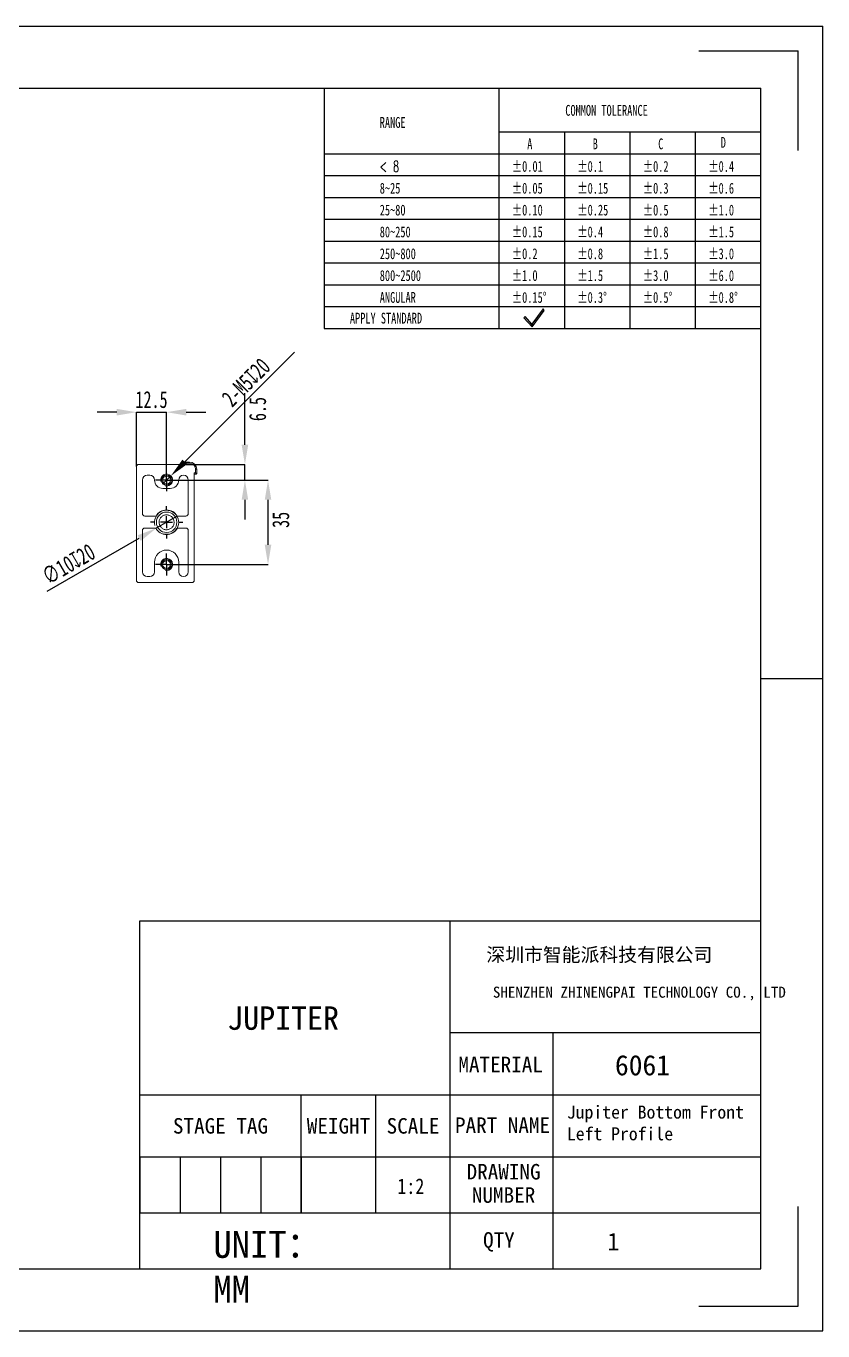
# Model space of a CAD drawing. Header units: millimetres. Extents: x 406 to 788, y 4 to 275.
# Drawn here: x 623.1 to 788.4, y 4.4 to 275 of the extents above; entities that cross this region are included whole.
import ezdxf

# ---------------------------------------------------------------- set-up
doc = ezdxf.new("R2010")
doc.units = ezdxf.units.MM
doc.header["$PDSIZE"] = -1
doc.linetypes.add('CENTERX2', pattern=[20.32, 12.7, -2.54, 2.54, -2.54])
doc.layers.add('图框', color=7, linetype='Continuous')
doc.layers.add('尺寸线层', color=3, linetype='Continuous', lineweight=18)
doc.styles.add('SLDTEXTSTYLE4', font='TXT', dxfattribs={"width": 0.7})
doc.styles.add('SLDTEXTSTYLE5', font='TXT', dxfattribs={"width": 0.642857, "bigfont": 'bigfont'})
doc.styles.add('TEXTSTYLE_2', font='')
doc.styles.add('TEXTSTYLE_3', font='')
doc.styles.get('TEXTSTYLE_2').set_extended_font_data('宋体')
doc.styles.get('TEXTSTYLE_3').set_extended_font_data('宋体')
doc.dimstyles.new('SLDDIMSTYLE1', dxfattribs={"dimtxt": 3.5, "dimasz": 4.08, "dimexe": 0, "dimexo": 0.0625, "dimgap": 0.875, "dimtad": 2, "dimdec": 1, "dimlfac": 2, "dimrnd": 1e-09, "dimzin": 12, "dimdsep": 46, "dimtxsty": 'SLDTEXTSTYLE4', "dimsah": 1, "dimcen": 0.09, "dimadec": 0, "dimazin": 3, "dimtfac": 1, "dimtdec": 1, "dimtmove": 0, "dimatfit": 0, "dimfxl": 1, "dimfrac": 2, "dimtolj": 1, "dimtzin": 12, "dimarcsym": 0})
doc.dimstyles.new('SLDDIMSTYLE3', dxfattribs={"dimtxt": 3.5, "dimasz": 4.08, "dimexe": 0, "dimexo": 0.0625, "dimgap": 0.875, "dimtad": 2, "dimdec": 1, "dimlfac": 2, "dimrnd": 1e-09, "dimzin": 12, "dimdsep": 46, "dimtxsty": 'SLDTEXTSTYLE4', "dimblk1": 'NONE', "dimsah": 1, "dimcen": 0, "dimadec": 0, "dimazin": 3, "dimtfac": 1, "dimtdec": 1, "dimtmove": 0, "dimatfit": 3, "dimldrblk": 'NONE', "dimfxl": 1, "dimfrac": 2, "dimtolj": 1, "dimtzin": 12, "dimarcsym": 0})
doc.dimstyles.new('SLDDIMSTYLE4', dxfattribs={"dimtxt": 3.5, "dimasz": 4.08, "dimexe": 0, "dimexo": 0.0625, "dimgap": 0.875, "dimtad": 2, "dimdec": 1, "dimlfac": 2, "dimrnd": 1e-09, "dimzin": 12, "dimdsep": 46, "dimtxsty": 'SLDTEXTSTYLE4', "dimblk1": 'NONE', "dimsah": 1, "dimcen": 0, "dimadec": 0, "dimazin": 3, "dimtfac": 1, "dimtdec": 1, "dimtmove": 0, "dimatfit": 3, "dimldrblk": 'NONE', "dimfxl": 1, "dimfrac": 2, "dimtolj": 1, "dimtzin": 12, "dimarcsym": 0})

# ---------------------------------------------------------------- blocks, each defined once
blk = doc.blocks.new('_D_7')
at = {"layer": 'Defpoints', "color": 0, "transparency": 16777216}
for p in [(652.23, 180.84), (673.27, 180.84), (652.23, 163.34)]:
    blk.add_point(p, dxfattribs=at)
at = {"layer": '图框', "color": 0, "lineweight": -2, "transparency": 16777216}
for p, q in [((652.29, 180.84), (673.27, 180.84)), ((673.27, 167.42), (673.27, 176.76)), ((652.29, 163.34), (673.27, 163.34))]:
    blk.add_line(p, q, dxfattribs=at)
at = {"layer": '图框', "color": 0, "transparency": 16777216}
for points in [[(672.59, 176.76), (673.95, 176.76), (673.27, 180.84)], [(672.59, 167.42), (673.95, 167.42), (673.27, 163.34)]]:
    blk.add_solid(points, dxfattribs=at)
at = {"layer": '图框', "color": 0, "transparency": 16777216, "insert": (674.15, 172.59), "char_height": 3.5, "attachment_point": 2, "rotation": 90, "style": 'SLDTEXTSTYLE4'}
blk.add_mtext('\\A1;35', dxfattribs=at)
blk = doc.blocks.new('_D_8')
at = {"layer": 'Defpoints', "color": 0, "transparency": 16777216}
for p in [(652.23, 194.92), (645.98, 183.59), (652.23, 180.84)]:
    blk.add_point(p, dxfattribs=at)
at = {"layer": '图框', "color": 0, "lineweight": -2, "transparency": 16777216}
for p, q in [((641.9, 194.92), (637.82, 194.92)), ((645.98, 183.65), (645.98, 194.92)), ((645.98, 194.92), (652.23, 194.92)), ((652.23, 180.9), (652.23, 194.92)), ((656.31, 194.92), (660.39, 194.92))]:
    blk.add_line(p, q, dxfattribs=at)
at = {"layer": '图框', "color": 0, "transparency": 16777216}
for points in [[(641.9, 195.6), (641.9, 194.24), (645.98, 194.92)], [(656.31, 195.6), (656.31, 194.24), (652.23, 194.92)]]:
    blk.add_solid(points, dxfattribs=at)
at = {"layer": '图框', "color": 0, "transparency": 16777216, "insert": (649.1, 199.3), "char_height": 3.5, "attachment_point": 2, "style": 'SLDTEXTSTYLE4'}
blk.add_mtext('\\A1;12.5', dxfattribs=at)
blk = doc.blocks.new('_D_9')
at = {"layer": 'Defpoints', "color": 0, "transparency": 16777216}
for p in [(656.23, 184.09), (668.48, 184.09), (652.23, 180.84)]:
    blk.add_point(p, dxfattribs=at)
at = {"layer": '图框', "color": 0, "lineweight": -2, "transparency": 16777216}
for p, q in [((668.48, 188.17), (668.48, 198.9)), ((656.29, 184.09), (668.48, 184.09)), ((668.48, 180.84), (668.48, 184.09)), ((652.29, 180.84), (668.48, 180.84)), ((668.48, 176.76), (668.48, 172.68))]:
    blk.add_line(p, q, dxfattribs=at)
at = {"layer": '图框', "color": 0, "transparency": 16777216}
for points in [[(667.8, 188.17), (669.16, 188.17), (668.48, 184.09)], [(667.8, 176.76), (669.16, 176.76), (668.48, 180.84)]]:
    blk.add_solid(points, dxfattribs=at)
at = {"layer": '图框', "color": 0, "transparency": 16777216, "insert": (669.35, 195.57), "char_height": 3.5, "attachment_point": 2, "rotation": 90, "style": 'SLDTEXTSTYLE4'}
blk.add_mtext('\\A1;6.5', dxfattribs=at)
blk = doc.blocks.new('_D_10')
at = {"layer": 'Defpoints', "color": 0, "transparency": 16777216}
for p in [(653.11, 181.72), (651.35, 179.96)]:
    blk.add_point(p, dxfattribs=at)
at = {"layer": '图框', "color": 0, "lineweight": -2, "transparency": 16777216}
for p, q in [((678.73, 207.34), (656, 184.61)), ((651.35, 179.96), (653.11, 181.72))]:
    blk.add_line(p, q, dxfattribs=at)
at = {"layer": '图框', "color": 0, "transparency": 16777216}
blk.add_solid([(655.52, 185.09), (656.48, 184.13), (653.11, 181.72)], dxfattribs=at)
at = {"layer": '图框', "color": 0, "transparency": 16777216, "insert": (663.36, 198.27), "char_height": 3.5, "attachment_point": 1, "rotation": 45, "style": 'SLDTEXTSTYLE4'}
blk.add_mtext('\\A1;2-M5{\\fGDT;x}20', dxfattribs=at)
blk = doc.blocks.new('_NONE')
blk = doc.blocks.new('_D_11')
at = {"layer": 'Defpoints', "color": 0, "transparency": 16777216}
for p in [(654.4, 173.34), (650.07, 170.84)]:
    blk.add_point(p, dxfattribs=at)
at = {"layer": '图框', "color": 0, "lineweight": -2, "transparency": 16777216}
for p, q in [((654.4, 173.34), (650.07, 170.84)), ((627.44, 157.78), (646.54, 168.8))]:
    blk.add_line(p, q, dxfattribs=at)
at = {"layer": '图框', "color": 0, "transparency": 16777216}
blk.add_solid([(646.2, 169.39), (646.88, 168.21), (650.07, 170.84)], dxfattribs=at)
at = {"layer": '图框', "color": 0, "transparency": 16777216, "insert": (625.98, 162.07), "char_height": 3.5, "attachment_point": 1, "rotation": 30, "style": 'SLDTEXTSTYLE4'}
blk.add_mtext('\\A1;∅10{\\fGDT;x}20', dxfattribs=at)
blk = doc.blocks.new('SW_CENTERMARKSYMBOL_3')
at = {"layer": '图框', "color": 0}
for p, q in [((-1.25, 0), (-2.3, 0)), ((0, 0), (-1.25, 0)), ((0, 1.25), (0, 2.3)), ((0, 0), (0, 1.25)), ((0, 0), (0, -1.25)), ((0, 0), (1.25, 0)), ((1.25, 0), (2.3, 0)), ((0, -1.25), (0, -2.3))]:
    blk.add_line(p, q, dxfattribs=at)
blk = doc.blocks.new('SW_CENTERMARKSYMBOL_4')
at = {"layer": '图框', "color": 0}
for p, q in [((-1.25, 0), (-2.3, 0)), ((0, 0), (-1.25, 0)), ((0, 1.25), (0, 2.3)), ((0, 0), (0, 1.25)), ((0, 0), (0, -1.25)), ((0, 0), (1.25, 0)), ((1.25, 0), (2.3, 0)), ((0, -1.25), (0, -2.3))]:
    blk.add_line(p, q, dxfattribs=at)
blk = doc.blocks.new('SW_CENTERMARKSYMBOL_5')
at = {"layer": '图框', "color": 0}
for p, q in [((0, 2.5), (0, 2.8)), ((-2.5, 0), (-2.8, 0)), ((0, 0), (-1.25, 0)), ((0, 0), (0, 1.25)), ((0, 0), (0, -1.25)), ((0, 0), (1.25, 0)), ((2.5, 0), (2.8, 0)), ((0, -2.5), (0, -2.8))]:
    blk.add_line(p, q, dxfattribs=at)
blk = doc.blocks.new('SW_CENTERMARKSYMBOL_6')
at = {"layer": '图框', "color": 0}
for p, q in [((0, 2.5), (0, 3.375)), ((-2.5, 0), (-3.375, 0)), ((0, 0), (-1.25, 0)), ((0, 0), (0, 1.25)), ((0, 0), (0, -1.25)), ((0, 0), (1.25, 0)), ((2.5, 0), (3.375, 0)), ((0, -2.5), (0, -3.375))]:
    blk.add_line(p, q, dxfattribs=at)

msp = doc.modelspace()

# ---------------------------------------------------------------- linework, layer by layer
at = {"color": 7, "linetype": 'Continuous'}
for p, q in [((405.7078, 274.9868), (788.3921, 274.9868)), ((788.3921, 4.402), (788.3921, 274.9868)), ((762.6221, 269.8329), (783.2381, 269.8329)), ((783.2381, 249.2169), (783.2381, 269.8329)), ((418.5928, 262.1019), (775.5071, 262.1019)), ((775.5071, 17.287), (775.5071, 262.1019)), ((775.5071, 139.6944), (788.3921, 139.6944)), ((783.2381, 9.556), (783.2381, 30.172)), ((418.5928, 17.287), (775.5071, 17.287)), ((762.6221, 9.556), (783.2381, 9.556)), ((405.7078, 4.402), (788.3921, 4.402))]:
    msp.add_line(p, q, dxfattribs=at)
for p, q in [((684.9345, 262.1019), (684.9345, 212.2869)), ((721.1635, 262.1019), (721.1635, 212.2869)), ((721.1635, 253.0446), (775.5071, 253.0446)), ((734.7494, 253.0446), (734.7494, 212.2869)), ((748.3353, 253.0446), (748.3353, 212.2869)), ((761.9212, 253.0446), (761.9212, 212.2869)), ((684.9345, 248.516), (775.5071, 248.516)), ((684.9345, 243.9873), (775.5071, 243.9873)), ((684.9345, 239.4587), (775.5071, 239.4587)), ((684.9345, 234.9301), (775.5071, 234.9301)), ((684.9345, 230.4014), (775.5071, 230.4014)), ((684.9345, 225.8728), (775.5071, 225.8728)), ((684.9345, 221.3442), (775.5071, 221.3442)), ((684.9345, 216.8156), (775.5071, 216.8156)), ((726.6342, 214.7407), (726.365, 214.4982)), ((726.365, 214.4982), (728.0621, 212.6139)), ((728.0341, 213.1864), (726.6342, 214.7407)), ((730.3653, 216.348), (728.0341, 213.1864)), ((728.0621, 212.6139), (730.5483, 215.9857)), ((730.5483, 215.9857), (730.3653, 216.348)), ((684.9345, 212.2869), (775.5071, 212.2869)), ((728.0621, 212.6139), (728.0341, 213.1864)), ((728.0341, 213.1864), (728.0621, 212.6139))]:
    msp.add_line(p, q)
at = {"color": 7, "linetype": 'Continuous', "lineweight": 15}
for p, q in [((656.2298, 184.0889), (646.4798, 184.0889)), ((656.2298, 184.3389), (655.9798, 184.4889)), ((655.9798, 184.0889), (655.9798, 184.4889)), ((656.2298, 184.3389), (656.0798, 184.5889)), ((656.0798, 184.5889), (656.9798, 184.5889)), ((656.9798, 184.3389), (656.2298, 184.3389)), ((656.2298, 184.3389), (656.2298, 184.0889)), ((656.9798, 184.3389), (656.9798, 184.5889)), ((645.9798, 183.5889), (645.9798, 160.0889)), ((648.2234, 181.8544), (648.7242, 181.8544)), ((657.9798, 182.3389), (658.2298, 182.3389)), ((657.9798, 160.0889), (657.9798, 182.3389)), ((658.3798, 182.0889), (657.9798, 182.0889)), ((658.2298, 182.3389), (658.2298, 183.0889)), ((658.2298, 183.0889), (658.4798, 183.0889)), ((658.2298, 182.3389), (658.4798, 182.1889)), ((658.2298, 182.3389), (658.3798, 182.0889)), ((658.4798, 183.0889), (658.4798, 182.1889)), ((647.2218, 173.891), (647.2218, 180.8528)), ((651.4786, 179.1), (652.981, 179.1)), ((656.7369, 180.8528), (656.7369, 173.891)), ((650.0325, 173.391), (647.7218, 173.391)), ((656.2369, 173.391), (654.427, 173.391)), ((647.7218, 170.887), (649.9762, 170.887)), ((654.4833, 170.887), (656.2369, 170.887)), ((647.2218, 161.8226), (647.2218, 170.387)), ((656.7369, 170.387), (656.7369, 161.8226)), ((649.7258, 163.8258), (649.7258, 161.8226)), ((654.7337, 161.8226), (654.7337, 163.8258)), ((648.7242, 160.821), (648.2234, 160.821)), ((646.4798, 159.5889), (657.4798, 159.5889))]:
    msp.add_line(p, q, dxfattribs=at)
at = {"color": 2, "linetype": 'Continuous'}
for p, q in [((646.6572, 53.3649), (646.6572, 89.4429)), ((646.6572, 53.3649), (646.6572, 89.4429)), ((646.6572, 89.4429), (711.0821, 89.4429)), ((711.0821, 40.48), (711.0821, 89.4429)), ((711.0821, 66.2499), (711.0821, 89.4429)), ((711.0821, 89.4429), (775.5071, 89.4429)), ((711.0821, 53.3649), (711.0821, 89.4429)), ((775.5071, 66.2499), (775.5071, 89.4429)), ((711.0821, 66.2499), (775.5071, 66.2499)), ((732.3724, 66.2499), (732.3724, 17.287)), ((775.5071, 40.48), (775.5071, 66.2499)), ((646.6572, 17.287), (646.6572, 53.3649)), ((646.6572, 53.3649), (711.0821, 53.3649)), ((646.6572, 40.48), (646.6572, 53.3649)), ((646.6572, 53.3649), (680.1581, 53.3649)), ((680.1581, 40.48), (680.1581, 53.3649)), ((680.1581, 40.48), (680.1581, 53.3649)), ((680.1581, 53.3649), (711.0821, 53.3649)), ((695.6201, 40.48), (695.6201, 53.3649)), ((711.0821, 53.3649), (775.5071, 53.3649)), ((711.0821, 40.48), (711.0821, 53.3649)), ((646.6572, 28.8835), (646.6572, 40.48)), ((646.6572, 40.48), (680.1581, 40.48)), ((646.6572, 40.48), (680.1581, 40.48)), ((646.6572, 40.48), (680.1581, 40.48)), ((646.6572, 40.48), (646.6572, 28.8835)), ((655.0324, 40.48), (655.0324, 28.8835)), ((663.4076, 40.48), (663.4076, 28.8835)), ((671.7829, 40.48), (671.7829, 28.8835)), ((680.1581, 28.8835), (680.1581, 40.48)), ((680.1581, 28.8835), (680.1581, 40.48)), ((680.1581, 40.48), (711.0821, 40.48)), ((680.1581, 40.48), (711.0821, 40.48)), ((680.1581, 40.48), (680.1581, 28.8835)), ((695.6201, 28.8835), (695.6201, 40.48)), ((711.0821, 17.287), (711.0821, 40.48)), ((711.0821, 40.48), (775.5071, 40.48)), ((711.0821, 40.48), (775.5071, 40.48)), ((711.0821, 28.8835), (711.0821, 40.48)), ((775.5071, 17.287), (775.5071, 40.48)), ((646.6572, 17.287), (646.6572, 28.8835)), ((646.6572, 28.8835), (711.0821, 28.8835)), ((646.6572, 28.8835), (680.1581, 28.8835)), ((646.6572, 28.8835), (680.1581, 28.8835)), ((680.1581, 28.8835), (711.0821, 28.8835)), ((711.0821, 17.287), (711.0821, 28.8835)), ((711.0821, 28.8835), (775.5071, 28.8835)), ((595.1172, 17.287), (626.0412, 17.287)), ((626.0412, 17.287), (646.6572, 17.287)), ((646.6572, 17.287), (711.0821, 17.287)), ((711.0821, 17.287), (775.5071, 17.287))]:
    msp.add_line(p, q, dxfattribs=at)
at = {"color": 7, "linetype": 'Continuous', "lineweight": 15}
for centre, radius in [((652.2298, 180.8389), 1.05), ((652.2298, 180.8389), 0.825), ((652.2347, 172.0889), 2.125), ((652.2298, 163.3389), 1.05), ((652.2298, 163.3389), 0.825)]:
    msp.add_circle(centre, radius, dxfattribs=at)
for centre, radius, start, end in [((646.4798, 183.5889), 0.5, 90, 180), ((656.0798, 184.4889), 0.1, 90, 180), ((656.9798, 183.0889), 1.5, 0, 90), ((656.9798, 183.0889), 1.25, 0, 90), ((648.2234, 180.8528), 1.0016, 90, 180), ((648.7242, 180.8528), 1.0016, 0, 90), ((655.7353, 180.8528), 1.0016, 0, 180), ((658.3798, 182.1889), 0.1, 270, 0), ((651.4786, 180.8528), 1.7528, 180, 270), ((652.981, 180.8528), 1.7528, 270, 0), ((647.7218, 173.891), 0.5, 180, 270), ((652.2298, 172.0889), 2.5541, 30.65077, 149.34923), ((656.2369, 173.891), 0.5, 270, 0), ((647.7218, 170.387), 0.5, 90, 180), ((652.2298, 172.0889), 2.5541, 208.072487, 331.927513), ((656.2369, 170.387), 0.5, 0, 90), ((652.2298, 163.8258), 2.504, 0, 180), ((646.4798, 160.0889), 0.5, 180, 270), ((648.2234, 161.8226), 1.0016, 180, 270), ((648.7242, 161.8226), 1.0016, 270, 0), ((655.7353, 161.8226), 1.0016, 180, 0), ((657.4798, 160.0889), 0.5, 270, 0)]:
    msp.add_arc(centre, radius, start, end, dxfattribs=at)
at = {"color": 7, "linetype": 'Continuous', "lineweight": 0}
for centre, radius in [((652.2298, 180.8389), 1.25), ((652.2298, 180.8389), 1.25), ((652.2347, 172.0889), 2.5), ((652.2347, 172.0889), 2.5), ((652.2298, 163.3389), 1.25), ((652.2298, 163.3389), 1.25)]:
    msp.add_arc(centre, radius, 255, 195, dxfattribs=at)
at = {"color": 7, "linetype": 'Continuous', "lineweight": 15}
msp.add_open_spline([(653.1306, 173.3502), (653.214, 173.2907), (653.2901, 173.224), (653.4284, 173.0768), (653.4912, 172.9954), (653.5987, 172.8229), (653.6435, 172.7325), (653.7152, 172.543), (653.7421, 172.4434), (653.7753, 172.2439), (653.7822, 172.1431), (653.7759, 171.9393), (653.7626, 171.8379), (653.7171, 171.6412), (653.6846, 171.5445), (653.6007, 171.3585), (653.5503, 171.271), (653.4328, 171.1064), (653.365, 171.0287), (653.2173, 170.8899), (653.1373, 170.8283), (652.9651, 170.7207), (652.8729, 170.675), (652.6839, 170.6035), (652.5863, 170.577), (652.3845, 170.5432), (652.2833, 170.5365), (652.0815, 170.5427), (651.9796, 170.5558), (651.7815, 170.6017), (651.6858, 170.634), (651.5012, 170.7171), (651.4117, 170.7685), (651.247, 170.886), (651.1709, 170.9524), (651.0313, 171.1007), (650.9688, 171.1819), (650.8618, 171.3531), (650.8164, 171.4444), (650.7441, 171.6353), (650.7178, 171.7329), (650.6844, 171.9322), (650.6774, 172.0351), (650.6836, 172.2378), (650.6965, 172.3379), (650.7421, 172.5357), (650.775, 172.6333), (650.858, 172.8175), (650.9082, 172.9053), (651.0268, 173.0717), (651.0938, 173.1482), (651.2408, 173.2866), (651.322, 173.3494), (651.4945, 173.4572), (651.585, 173.5021), (651.7742, 173.5739), (651.8739, 173.6009), (652.0735, 173.6343), (652.1742, 173.6412), (652.3777, 173.6352), (652.4794, 173.622), (652.7745, 173.554), (652.964, 173.4692), (653.1306, 173.3502)], degree=3, knots=[0, 0, 0, 0, 0.03125, 0.03125, 0.0625, 0.0625, 0.09375, 0.09375, 0.125, 0.125, 0.15625, 0.15625, 0.1875, 0.1875, 0.21875, 0.21875, 0.25, 0.25, 0.28125, 0.28125, 0.3125, 0.3125, 0.34375, 0.34375, 0.375, 0.375, 0.40625, 0.40625, 0.4375, 0.4375, 0.46875, 0.46875, 0.5, 0.5, 0.53125, 0.53125, 0.5625, 0.5625, 0.59375, 0.59375, 0.625, 0.625, 0.65625, 0.65625, 0.6875, 0.6875, 0.71875, 0.71875, 0.75, 0.75, 0.78125, 0.78125, 0.8125, 0.8125, 0.84375, 0.84375, 0.875, 0.875, 0.90625, 0.90625, 0.9375, 0.9375, 1, 1, 1, 1], dxfattribs=at)

# ---------------------------------------------------------------- block references
at = {"layer": '图框'}
for name, p in [('SW_CENTERMARKSYMBOL_3', (652.2298, 180.8389)), ('SW_CENTERMARKSYMBOL_6', (652.2347, 172.0889)), ('SW_CENTERMARKSYMBOL_5', (652.2298, 172.0889)), ('SW_CENTERMARKSYMBOL_4', (652.2298, 163.3389))]:
    msp.add_blockref(name, p, dxfattribs=at)

# ---------------------------------------------------------------- texts
at = {"attachment_point": 1}
for s, insert, char_height, width, style in [('COMMON TOLERANCE', (734.9454, 258.6327), 2.245988, 73.941758, 'SLDTEXTSTYLE4'), ('RANGE', (696.4534, 256.1319), 2.24599, 22.059425, 'SLDTEXTSTYLE4'), ('A', (727.0459, 251.6881), 2.246, 3.245004, 'SLDTEXTSTYLE4'), ('B', (740.6318, 251.6881), 2.246, 3.193122, 'SLDTEXTSTYLE4'), ('C', (754.2177, 251.6881), 2.246, 3.230854, 'SLDTEXTSTYLE4'), ('D', (767.2017, 251.993), 2.246, 3.193122, 'SLDTEXTSTYLE4'), ('< 8', (696.4534, 247.0185), 2.24599, 10.779397, 'SLDTEXTSTYLE5'), ('%%P0.01', (723.8504, 247.0185), 2.24599, 15.725063, 'SLDTEXTSTYLE4'), ('%%P0.1', (737.4363, 247.0185), 2.24599, 11.791439, 'SLDTEXTSTYLE4'), ('%%P0.2', (751.0222, 247.0185), 2.24599, 13.413941, 'SLDTEXTSTYLE4'), ('%%P0.4', (764.6081, 247.0185), 2.24599, 13.362059, 'SLDTEXTSTYLE4'), ('8~25', (696.4534, 242.4899), 2.24599, 17.394731, 'SLDTEXTSTYLE4'), ('%%P0.05', (723.8504, 242.4899), 2.24599, 17.347565, 'SLDTEXTSTYLE4'), ('%%P0.15', (737.4363, 242.4899), 2.24599, 16.559897, 'SLDTEXTSTYLE4'), ('%%P0.3', (751.0222, 242.4899), 2.24599, 13.413941, 'SLDTEXTSTYLE4'), ('%%P0.6', (764.6081, 242.4899), 2.24599, 13.413941, 'SLDTEXTSTYLE4'), ('%%P0.10', (723.8504, 237.9613), 2.24599, 15.776946, 'SLDTEXTSTYLE4'), ('%%P0.25', (737.4363, 237.9613), 2.24599, 18.130517, 'SLDTEXTSTYLE4'), ('%%P0.5', (751.0222, 237.9613), 2.24599, 13.413941, 'SLDTEXTSTYLE4'), ('%%P1.0', (764.6081, 237.9613), 2.24599, 11.843322, 'SLDTEXTSTYLE4'), ('25~80', (696.4534, 237.9613), 2.24599, 21.328355, 'SLDTEXTSTYLE4'), ('80~250', (696.4534, 233.4326), 2.24599, 25.26198, 'SLDTEXTSTYLE4'), ('%%P0.15', (723.8504, 233.4326), 2.24599, 16.559897, 'SLDTEXTSTYLE4'), ('%%P0.4', (737.4363, 233.4326), 2.24599, 13.362059, 'SLDTEXTSTYLE4'), ('%%P0.8', (751.0222, 233.4326), 2.24599, 13.413941, 'SLDTEXTSTYLE4'), ('%%P1.5', (764.6081, 233.4326), 2.24599, 12.626273, 'SLDTEXTSTYLE4'), ('250~800', (696.4534, 228.904), 2.24599, 29.195604, 'SLDTEXTSTYLE4'), ('%%P0.2', (723.8504, 228.904), 2.24599, 13.413941, 'SLDTEXTSTYLE4'), ('%%P0.8', (737.4363, 228.904), 2.24599, 13.413941, 'SLDTEXTSTYLE4'), ('%%P1.5', (751.0222, 228.904), 2.24599, 12.626273, 'SLDTEXTSTYLE4'), ('%%P3.0', (764.6081, 228.904), 2.24599, 13.413941, 'SLDTEXTSTYLE4'), ('%%P1.0', (723.8504, 224.3754), 2.24599, 11.843322, 'SLDTEXTSTYLE4'), ('%%P1.5', (737.4363, 224.3754), 2.24599, 12.626273, 'SLDTEXTSTYLE4'), ('%%P3.0', (751.0222, 224.3754), 2.24599, 13.413941, 'SLDTEXTSTYLE4'), ('%%P6.0', (764.6081, 224.3754), 2.24599, 13.413941, 'SLDTEXTSTYLE4'), ('800~2500', (696.4534, 224.3754), 2.24599, 33.129228, 'SLDTEXTSTYLE4'), ('ANGULAR', (696.4534, 219.8467), 2.24599, 31.544458, 'SLDTEXTSTYLE4'), ('%%P0.15%%D', (723.8504, 219.8467), 2.24599, 19.72472, 'SLDTEXTSTYLE4'), ('%%P0.3%%D', (737.4363, 219.8467), 2.24599, 16.578764, 'SLDTEXTSTYLE4'), ('%%P0.5%%D', (751.0222, 219.8467), 2.24599, 16.578764, 'SLDTEXTSTYLE4'), ('%%P0.8%%D', (764.6081, 219.8467), 2.24599, 16.578764, 'SLDTEXTSTYLE4'), ('APPLY STANDARD', (690.2596, 215.5484), 2.245988, 64.560488, 'SLDTEXTSTYLE4')]:
    msp.add_mtext(s, dxfattribs=dict(at, insert=insert, char_height=char_height, width=width, style=style))
at = {"color": 7, "linetype": 'Continuous', "insert": (742.0193, 83.8465), "char_height": 2.863908, "width": 67.948212, "attachment_point": 2, "style": 'TEXTSTYLE_2'}
msp.add_mtext('深圳市智能派科技有限公司', dxfattribs=at)
at = {"color": 7, "linetype": 'Continuous', "attachment_point": 2, "line_spacing_factor": 0.9, "style": 'TEXTSTYLE_3'}
for s, insert, char_height, width in [('MATERIAL\\P ', (721.5327, 61.2647), 3.22125, 46.564858), ('STAGE TAG ', (663.4076, 48.5331), 3.22125, 38.956975), ('WEIGHT', (687.8891, 48.5331), 3.22125, 14.155877), ('SCALE', (703.3511, 48.5331), 3.22125, 14.155877), ('PART NAME', (721.9256, 48.6798), 3.22125, 26.988478), ('DRAWING NUMBER', (722.1406, 39.0253), 3.221249, 26.988478), ('QTY', (721.1756, 24.8726), 3.22125, 35.955609)]:
    msp.add_mtext(s, dxfattribs=dict(at, insert=insert, char_height=char_height, width=width))
at = {"insert": (700.1078, 32.7534), "char_height": 3.221249, "width": 7.721333, "attachment_point": 7}
msp.add_mtext('{\\W0.85;1:2}', dxfattribs=at)
at = {"layer": '尺寸线层', "attachment_point": 1}
for s, insert, char_height, width in [('SHENZHEN ZHINENGPAI TECHNOLOGY CO., LTD', (719.9122, 75.7931), 2.291127, 64.826518), ('JUPITER', (664.8099, 71.7113), 4.86705, 39.720383), ('6061', (745.2484, 61.6015), 4.2, 10.2), ('UNIT：MM', (661.9242, 25.1456), 5.58849, 21.662244)]:
    msp.add_mtext(s, dxfattribs=dict(at, insert=insert, char_height=char_height, width=width))
at = {"layer": '尺寸线层', "linetype": 'CENTERX2', "insert": (735.2703, 51.1275), "char_height": 3.6, "width": 45.60353, "attachment_point": 1}
msp.add_mtext('{\\H0.75x;Jupiter Bottom Front Left Profile}', dxfattribs=at)
at = {"layer": '尺寸线层', "ltscale": 0.2, "insert": (743.6725, 24.7624), "char_height": 3.6503, "width": 21.892878, "attachment_point": 1}
msp.add_mtext('1\\P\\P', dxfattribs=at)

# ---------------------------------------------------------------- dimensions: what is measured, and where the dimension line sits
at = {"layer": '图框', "color": 3}
dim = msp.add_diameter_dim_2p(p1=(651.3459, 179.955), p2=(653.1136, 181.7228), text='2-M5{\\fGDT;x}20', dimstyle='SLDDIMSTYLE4', override={"dimpost": '<>'}, dxfattribs=at)
dim.commit()
dim.dimension.update_dxf_attribs({"geometry": '_D_10', "text_midpoint": (672.3133, 200.9224), "dimtype": 163})
dim = msp.add_linear_dim(base=(652.2298, 194.9224), p1=(645.9798, 183.5889), p2=(652.2298, 180.8389), dimstyle='SLDDIMSTYLE1', dxfattribs=at)
dim.commit()
dim.dimension.update_dxf_attribs({"geometry": '_D_8', "text_midpoint": (649.1048, 194.9224), "dimtype": 160})
for base, p1, p2, picture, middle in [((668.4798, 184.0889), (652.2298, 180.8389), (656.2298, 184.0889), '_D_9', (668.4798, 195.5739)), ((673.2722, 180.8389), (652.2298, 163.3389), (652.2298, 180.8389), '_D_7', (673.2722, 172.5908))]:
    dim = msp.add_linear_dim(base=base, p1=p1, p2=p2, angle=90, dimstyle='SLDDIMSTYLE1', dxfattribs=at)
    dim.commit()
    dim.dimension.update_dxf_attribs({"geometry": picture, "text_midpoint": middle, "dimtype": 160})
dim = msp.add_diameter_dim_2p(p1=(654.3997, 173.3389), p2=(650.0696, 170.8389), text='<>{\\fGDT;x}20', dimstyle='SLDDIMSTYLE3', dxfattribs=at)
dim.commit()
dim.dimension.update_dxf_attribs({"geometry": '_D_11', "text_midpoint": (633.7157, 161.3969), "dimtype": 163})

doc.saveas('drawing.dxf')
